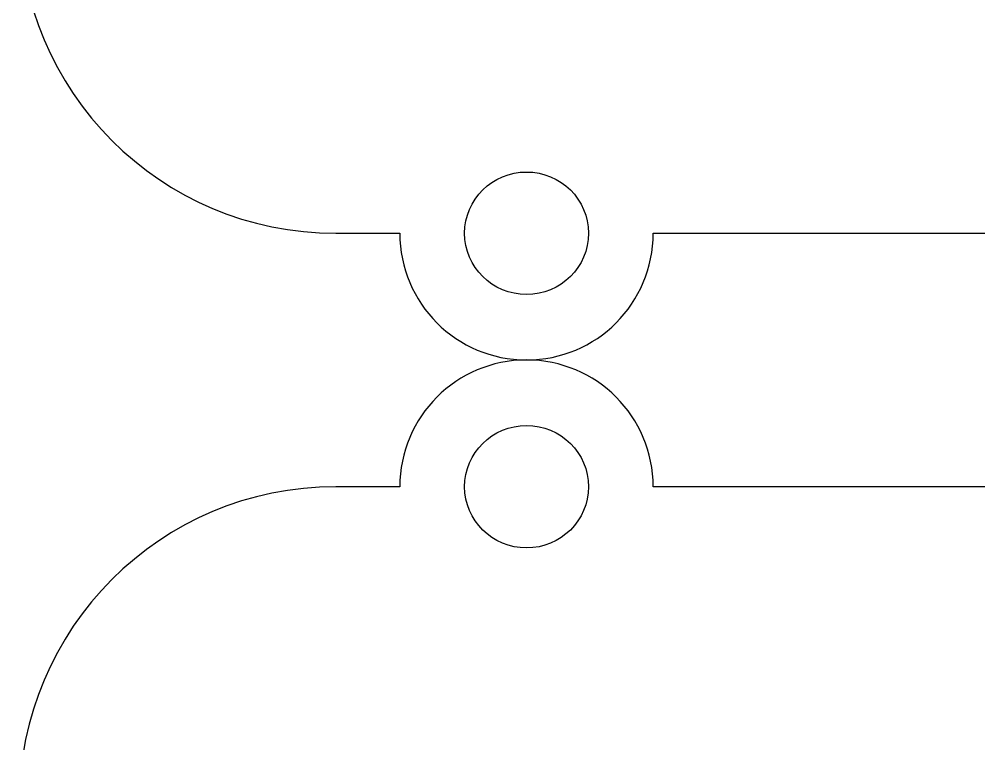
# Model space of a CAD drawing. Extents: x 1489 to 1914, y 371 to 1329.
# Drawn here: x 1616.6 to 1702.4, y 540.6 to 605.4 of the extents above; entities that cross this region are included whole.
import ezdxf

# ---------------------------------------------------------------- set-up
doc = ezdxf.new("R2010")
doc.units = 0
doc.layers.add('G0101', color=7, linetype='CONTINUOUS')

msp = doc.modelspace()

# ---------------------------------------------------------------- linework, layer by layer
at = {"layer": 'G0101', "color": 1}
for points in [[(1644.905559, 586.248385), (1650.636559, 586.248385)], [(1673.313558, 586.248385), (1734.292557, 586.248385)], [(1650.636559, 563.570786), (1644.905559, 563.570786)], [(1734.292557, 563.570786), (1673.313558, 563.570786)]]:
    msp.add_lwpolyline(points, dxfattribs=at)
for points in [[(1661.975558, 580.768385)], [(1661.975558, 558.090786)]]:
    msp.add_lwpolyline(points, close=True, dxfattribs=at)
for points in [[(1616.57756, 614.576385), (1616.57756, 598.931385), (1629.260559, 586.248385), (1644.905559, 586.248385)], [(1656.430559, 586.248385), (1656.430559, 589.275385), (1658.912559, 591.728385), (1661.975558, 591.728385)], [(1661.975558, 591.728385), (1665.037558, 591.728385), (1667.519558, 589.275385), (1667.519558, 586.248385)], [(1650.636559, 586.248385), (1650.636559, 579.986386), (1655.712559, 574.909386), (1661.975558, 574.909386)], [(1661.975558, 580.768385), (1658.912559, 580.768385), (1656.430559, 583.221385), (1656.430559, 586.248385)], [(1667.519558, 586.248385), (1667.519558, 583.221385), (1665.037558, 580.768385), (1661.975558, 580.768385)], [(1661.975558, 574.909386), (1668.237558, 574.909386), (1673.313558, 579.986386), (1673.313558, 586.248385)], [(1661.975558, 574.909786), (1655.712559, 574.909786), (1650.636559, 569.833786), (1650.636559, 563.570786)], [(1673.313558, 563.570786), (1673.313558, 569.833786), (1668.237558, 574.909786), (1661.975558, 574.909786)], [(1656.430559, 563.570786), (1656.430559, 566.597786), (1658.912559, 569.051786), (1661.975558, 569.051786)], [(1661.975558, 569.051786), (1665.037558, 569.051786), (1667.519558, 566.597786), (1667.519558, 563.570786)], [(1644.905559, 563.570786), (1629.260559, 563.570786), (1616.57756, 550.887786), (1616.57756, 535.242787)], [(1661.975558, 558.090786), (1658.912559, 558.090786), (1656.430559, 560.544786), (1656.430559, 563.570786)], [(1667.519558, 563.570786), (1667.519558, 560.544786), (1665.037558, 558.090786), (1661.975558, 558.090786)]]:
    msp.add_open_spline(points, degree=3, dxfattribs=at)

doc.saveas('drawing.dxf')
